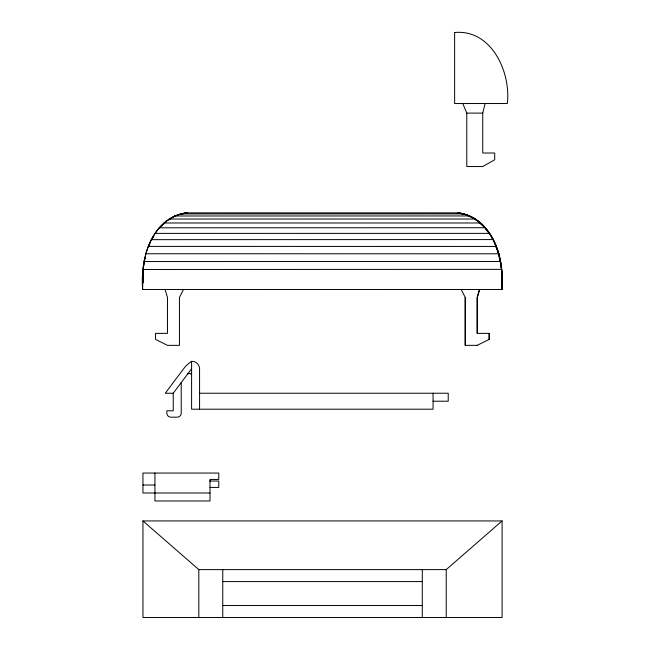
<?xml version="1.0" encoding="UTF-8"?>
<svg xmlns="http://www.w3.org/2000/svg" width="650" height="650" viewBox="0 0 650 650"><rect width="100%" height="100%" fill="white"/><g stroke="black" fill="none" stroke-linecap="round" stroke-linejoin="round"><path stroke-width="0.97" d="M166.4 221.642L164.036 222.982L480.569 222.982C498.209 239.021 503.791 265.964 501.914 289.486L142.651 289.477C140.059 259.155 151.231 217.717 186.501 212.867L458.104 212.867C493.163 217.62 504.831 259.301 501.954 289.477L501.954 289.477C502.759 270.465 500.849 250.291 489.946 234.081M498.834 253.784L145.811 253.752L142.959 269.433L142.651 289.477M142.813 282.709L143.162 269.36L142.87 283.026L142.886 282.1M433.062 393.234L433.062 409.199L191.596 409.199L191.596 361.311C195.764 360.994 199.607 364.577 199.574 368.761L199.574 409.199M143.601 266.354L144.032 263.348M145.267 257.465L143.934 261.552L500.598 261.495M462.792 103.529L466.781 113.108L466.781 166.538L482.739 166.538L494.715 159.778L494.715 153.01L482.739 153.01L482.739 113.108L485.136 103.529M479.546 289.486L477.157 297.464L477.157 333.377L489.223 333.377L489.223 339.365L477.157 345.353M479.651 289.477L477.254 297.464L477.254 333.377M146.12 252.834C151.482 233.919 165.953 214.996 186.737 212.867M148.761 246.22L149.963 243.644M183.438 289.486L179.449 297.464L179.449 345.353L167.472 345.353L155.504 339.365L155.504 333.377L167.472 333.377L167.472 297.464L165.076 289.486M152.441 238.574L153.871 236.218M181.22 382.59L181.22 413.189A3.989 3.989 0 0 1 177.231 417.178L170.844 417.178A3.989 3.989 0 0 1 166.855 413.189L166.855 410.792L173.241 410.792L173.241 393.234L191.596 368.761M160.794 226.85L164.913 222.763M142.951 520.934L198.819 569.611L446.233 569.611L502.093 520.934L502.093 617.5L142.951 617.5L142.951 520.934L502.093 520.934M168.626 219.968C174.021 215.954 180.554 213.614 187.224 212.867M148.298 246.399L496.356 246.439M187.761 373.864L189.914 373.319L191.514 374.522M151.97 239.354L151.206 239.655L493.22 239.574M155.773 233.09L154.944 233.382L489.661 233.382L488.012 231.668M160.103 227.533L159.242 227.793L485.168 227.719M170.105 218.855L169.244 219.026L475.361 219.026C470.048 215.824 464.181 213.493 457.966 212.867M175.614 215.873L174.785 215.987L469.641 215.954M466.781 113.108L482.739 113.108M183.381 213.866L180.57 213.931L463.872 213.907M461.224 213.866L463.783 213.899L457.722 212.867M469.406 215.938C476.296 219.123 482.617 224.079 486.785 230.076M474.931 218.953L480.285 222.885M489.247 233.261L493.155 239.533L491.684 237.786M142.951 269.482L501.442 269.36M477.254 345.345L465.181 345.353L465.181 297.464M173.241 393.234L165.254 393.234L183.617 368.761A31.111 31.111 0 0 1 191.596 361.311M199.574 393.234L448.224 393.234L448.224 401.213L433.062 401.213M209.649 481.024L218.774 481.024L218.774 487.411L209.999 487.411M142.951 485.014L154.928 485.014M209.999 493.001L142.951 493.001L142.951 473.046L218.774 473.046L218.774 479.432L209.999 479.432L209.999 500.979L154.928 500.979L154.928 473.046M222.763 581.587L422.289 581.587M222.763 605.532L422.289 605.532M468.991 215.873L475.077 218.953C469.82 216.32 464.392 213.501 458.364 213.037M484.502 227.533L485.079 227.687M463.637 213.899L469.544 215.938M474.5 218.855L476.726 220.529M478.213 221.642L483.811 226.85M475.174 218.977L479.635 222.357M480.139 222.885L481.504 224.258M485.737 229.117L488.832 233.09M461.191 289.486L465.278 297.464L465.278 345.345M493.009 239.533L498.794 253.752L496.161 247.146M498.875 255.531L499.809 259.407M498.875 254.711L500.573 263.348M500.866 265.354L501.296 268.361M500.841 264.452L501.369 268.434M501.467 270.368L501.873 289.486M501.499 269.433L501.808 289.477M489.125 333.377L489.125 339.365M446.233 569.611L446.233 617.5M422.289 569.611L422.289 617.5M222.763 569.611L222.763 617.5M198.819 569.611L198.819 617.5M454.634 32.5L454.634 103.529L507.349 103.529C510.989 72.069 491.506 29.071 454.634 32.5"/></g></svg>
